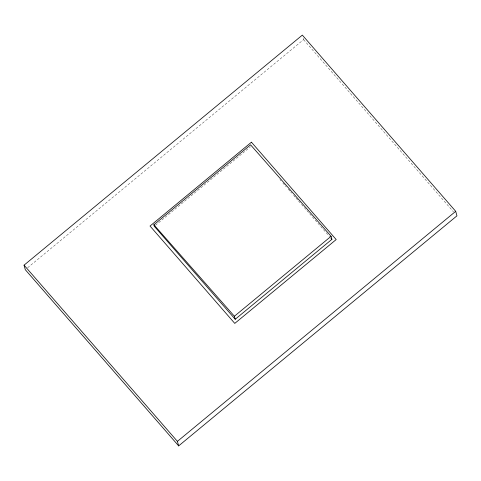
<?xml version="1.0" encoding="UTF-8"?>
<svg xmlns="http://www.w3.org/2000/svg" width="481" height="481" viewBox="0 0 481 481"><rect width="100%" height="100%" fill="white"/><g stroke="black" fill="none" stroke-linecap="round" stroke-linejoin="round"><path stroke-width="0.36" stroke-dasharray="2.4 1.8" d="M27.609 267.773L303.583 39.628L302.874 37.049M155.453 225.318L250.409 146.819M303.583 39.628L453.499 211.868M279.924 179.587L280.91 180.718M282.87 182.972L284.83 185.227M285.323 185.786L286.303 186.917M288.263 189.171L290.229 191.426M290.716 191.985L291.696 193.115M293.663 195.37L295.623 197.625M296.11 198.184L298.076 200.439M298.563 201.004L301.016 203.824M301.509 204.383L306.415 210.023M306.902 210.582L329.467 236.508"/><path stroke-width="0.72" d="M24.05 265.163L302.339 35.113L455.705 211.315L456.95 215.837L178.661 445.887L25.295 269.685L24.05 265.163L177.417 441.372L178.661 445.887M153.878 224.771L250.571 144.835L331.09 236.309L331.92 239.322L235.227 319.258L154.293 226.274L153.878 224.771L234.397 316.245L235.227 319.258M234.397 316.245L331.09 236.309M177.417 441.372L455.705 211.315M330.934 238.197L331.92 239.322M251.437 142.202L150.03 226.034L234.776 323.4L336.183 239.562L251.437 142.202"/></g></svg>
